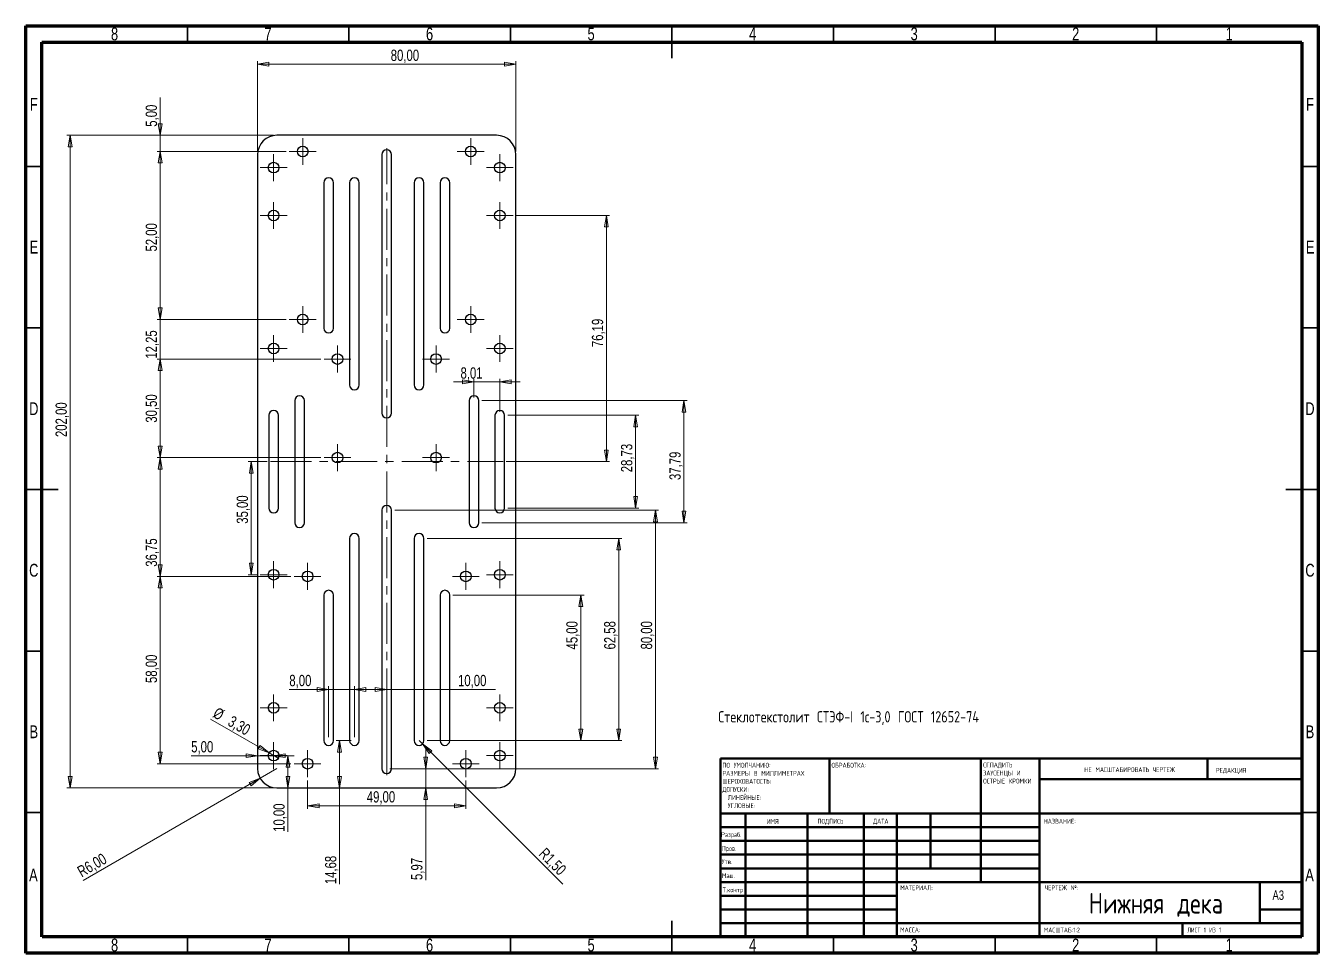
# Model space of a CAD drawing. Header units: millimetres. Extents: x 15 to 415, y 5 to 292.
import ezdxf

# ---------------------------------------------------------------- set-up
doc = ezdxf.new("R2010")
doc.units = ezdxf.units.MM
doc.linetypes.add('CENTERX2', pattern=[20.32, 12.7, -2.54, 2.54, -2.54])
doc.styles.add('SLDTEXTSTYLE0', font='TXT', dxfattribs={"width": 0.75, "bigfont": 'bigfont'})
doc.styles.add('SLDTEXTSTYLE1', font='TXT', dxfattribs={"width": 0.75})
doc.styles.add('SLDTEXTSTYLE2', font='TXT', dxfattribs={"width": 0.681818, "bigfont": 'bigfont'})
doc.dimstyles.new('SLDDIMSTYLE0', dxfattribs={"dimtxt": 3.5, "dimasz": 3.556, "dimexe": 0, "dimexo": 0.0625, "dimgap": 0.875, "dimtad": 1, "dimrnd": 1e-09, "dimzin": 12, "dimdsep": 46, "dimtxsty": 'SLDTEXTSTYLE1', "dimblk1": 'CLOSED', "dimblk2": 'CLOSED', "dimsah": 1, "dimcen": 0.09, "dimadec": 0, "dimazin": 3, "dimtfac": 1, "dimtofl": 0, "dimtmove": 0, "dimatfit": 3, "dimldrblk": 'CLOSED', "dimfxl": 0, "dimfrac": 2, "dimtolj": 1, "dimtzin": 12, "dimarcsym": 0})
doc.dimstyles.new('SLDDIMSTYLE1', dxfattribs={"dimtxt": 3.5, "dimasz": 3.556, "dimexe": 0, "dimexo": 0.0625, "dimgap": 0.875, "dimtad": 1, "dimrnd": 1e-09, "dimzin": 12, "dimdsep": 46, "dimtxsty": 'SLDTEXTSTYLE1', "dimblk1": 'CLOSED', "dimblk2": 'CLOSED', "dimsah": 1, "dimcen": 0, "dimadec": 0, "dimazin": 3, "dimtfac": 1, "dimtofl": 0, "dimtmove": 0, "dimatfit": 3, "dimldrblk": 'CLOSED', "dimfxl": 0, "dimfrac": 2, "dimtolj": 1, "dimtzin": 12, "dimarcsym": 0})
doc.dimstyles.new('SLDDIMSTYLE2', dxfattribs={"dimtxt": 3.5, "dimasz": 3.556, "dimexe": 0, "dimexo": 0.0625, "dimgap": 0.875, "dimtad": 1, "dimrnd": 1e-09, "dimzin": 12, "dimdsep": 46, "dimtxsty": 'SLDTEXTSTYLE1', "dimblk1": 'CLOSED', "dimblk2": 'CLOSED', "dimsah": 1, "dimcen": 0.09, "dimadec": 0, "dimazin": 3, "dimtfac": 1, "dimtmove": 0, "dimatfit": 0, "dimldrblk": 'CLOSED', "dimfxl": 0, "dimfrac": 2, "dimtolj": 1, "dimtzin": 12, "dimarcsym": 0})
doc.dimstyles.new('SLDDIMSTYLE3', dxfattribs={"dimtxt": 3.5, "dimasz": 3.556, "dimexe": 0, "dimexo": 0.0625, "dimgap": 0.875, "dimtad": 1, "dimrnd": 1e-09, "dimzin": 12, "dimdsep": 46, "dimtxsty": 'SLDTEXTSTYLE1', "dimblk1": 'NONE', "dimblk2": 'CLOSED', "dimsah": 1, "dimcen": 0, "dimadec": 0, "dimazin": 3, "dimtfac": 1, "dimtmove": 0, "dimatfit": 3, "dimldrblk": 'NONE', "dimfxl": 0, "dimfrac": 2, "dimtolj": 1, "dimtzin": 12, "dimarcsym": 0})

# ---------------------------------------------------------------- blocks, each defined once
blk = doc.blocks.new('SW_NOTE_0')
at = {"color": 0, "linetype": 'Continuous', "lineweight": 0, "char_height": 1.5, "attachment_point": 1, "style": 'SLDTEXTSTYLE0'}
for s, insert in [('СГЛАДИТЬ', (0, 1.93)), ('ЗАУСЕНЦЫ И', (0, -0.57)), ('ОСТРЫЕ КРОМКИ', (0, -3.07))]:
    blk.add_mtext(s, dxfattribs=dict(at, insert=insert))
blk = doc.blocks.new('SW_NOTE_0_1')
at = {"color": 0, "linetype": 'Continuous', "lineweight": 0, "char_height": 1.5, "attachment_point": 1, "style": 'SLDTEXTSTYLE0'}
for s, insert in [('ПО УМОЛЧАНИЮ:', (0, 1.93)), ('РАЗМЕРЫ В МИЛЛИМЕТРАХ', (0, -0.57)), ('ШЕРОХОВАТОСТЬ:', (0, -3.07)), ('ДОПУСКИ:', (0, -5.57)), ('ЛИНЕЙНЫЕ:', (1.69, -8.07)), ('УГЛОВЫЕ:', (1.69, -10.57))]:
    blk.add_mtext(s, dxfattribs=dict(at, insert=insert))
blk = doc.blocks.new('_Closed')
at = {"color": 0, "linetype": 'ByBlock', "lineweight": -2}
for p, q in [((-1, 0.166667), (0, 0)), ((-1, 0.166667), (-1, -0.166667)), ((0, 0), (-1, -0.166667)), ((0, 0), (-1, 0))]:
    blk.add_line(p, q, dxfattribs=at)
blk = doc.blocks.new('_D')
at = {"color": 7, "linetype": 'Continuous', "lineweight": 0}
for p, q in [((86.7, 253.12), (86.7, 281.12)), ((86.7, 280.12), (166.7, 280.12)), ((166.7, 253.12), (166.7, 281.12))]:
    blk.add_line(p, q, dxfattribs=at)
at = {"color": 7, "linetype": 'Continuous', "lineweight": 18, "xscale": 3.556, "yscale": 3.556, "rotation": 180.0000000000004}
blk.add_blockref('_Closed', (86.7, 280.12, -1.5), dxfattribs=at)
at = {"color": 7, "linetype": 'Continuous', "lineweight": 18, "xscale": 3.556, "yscale": 3.556}
blk.add_blockref('_Closed', (166.7, 280.12, -1.5), dxfattribs=at)
at = {"color": 7, "linetype": 'Continuous', "lineweight": 18, "insert": (127.94, 284.64), "char_height": 3.5, "attachment_point": 1, "style": 'SLDTEXTSTYLE1'}
blk.add_mtext('80,00', dxfattribs=at)
blk = doc.blocks.new('_D_1')
at = {"color": 7, "linetype": 'Continuous', "lineweight": 0}
for p, q in [((91.7, 258.12), (27.7, 258.12)), ((28.7, 258.12), (28.7, 56.12)), ((91.7, 56.12), (27.7, 56.12))]:
    blk.add_line(p, q, dxfattribs=at)
at = {"color": 7, "linetype": 'Continuous', "lineweight": 18, "xscale": 3.556, "yscale": 3.556}
for p, rotation in [((28.7, 258.12, -1.5), 90.0000000000004), ((28.7, 56.12, -1.5), 270.0000000000004)]:
    blk.add_blockref('_Closed', p, dxfattribs=dict(at, rotation=rotation))
at = {"color": 7, "linetype": 'Continuous', "lineweight": 18, "insert": (24.19, 164.74), "char_height": 3.5, "attachment_point": 1, "rotation": 90, "style": 'SLDTEXTSTYLE1'}
blk.add_mtext('202,00', dxfattribs=at)
blk = doc.blocks.new('_D_2')
at = {"color": 7, "linetype": 'Continuous', "lineweight": 0}
for q in [(92.7, 62.12), (32.78, 27.53)]:
    blk.add_line((87.51, 59.12), q, dxfattribs=at)
at = {"color": 7, "linetype": 'Continuous', "lineweight": 18, "xscale": 3.556, "yscale": 3.556, "rotation": 30.00000000000001}
blk.add_blockref('_Closed', (87.51, 59.12, -1.5), dxfattribs=at)
at = {"color": 7, "linetype": 'Continuous', "lineweight": 18, "insert": (30.53, 31.43), "char_height": 3.5, "attachment_point": 1, "rotation": 30, "style": 'SLDTEXTSTYLE1'}
blk.add_mtext('R6,00', dxfattribs=at)
blk = doc.blocks.new('_D_3')
at = {"color": 7, "linetype": 'Continuous', "lineweight": 0}
for p, q in [((86.7, 66.11), (66.18, 66.11)), ((91.7, 66.11), (86.7, 66.11)), ((91.7, 66.11), (98.05, 66.11))]:
    blk.add_line(p, q, dxfattribs=at)
at = {"color": 7, "linetype": 'Continuous', "lineweight": 18, "xscale": 3.556, "yscale": 3.556}
blk.add_blockref('_Closed', (86.7, 66.11, -1.5), dxfattribs=at)
at = {"color": 7, "linetype": 'Continuous', "lineweight": 18, "xscale": 3.556, "yscale": 3.556, "rotation": 180.0000000000004}
blk.add_blockref('_Closed', (91.7, 66.11, -1.5), dxfattribs=at)
at = {"color": 7, "linetype": 'Continuous', "lineweight": 18, "insert": (66.18, 70.63), "char_height": 3.5, "attachment_point": 1, "style": 'SLDTEXTSTYLE1'}
blk.add_mtext('5,00', dxfattribs=at)
blk = doc.blocks.new('_D_4')
at = {"color": 7, "linetype": 'Continuous', "lineweight": 0}
for q in [(72.14, 77.42), (93.13, 65.3)]:
    blk.add_line((90.27, 66.95), q, dxfattribs=at)
at = {"color": 7, "linetype": 'Continuous', "lineweight": 18, "xscale": 3.556, "yscale": 3.556, "rotation": 330.0000000000006}
blk.add_blockref('_Closed', (90.27, 66.95, -1.5), dxfattribs=at)
at = {"color": 7, "linetype": 'Continuous', "lineweight": 18, "char_height": 3.5, "attachment_point": 1, "rotation": 330, "style": 'SLDTEXTSTYLE1'}
for s, insert in [('%%c', (74.38, 81.29)), ('3,30', (78.98, 78.69))]:
    blk.add_mtext(s, dxfattribs=dict(at, insert=insert))
blk = doc.blocks.new('_None')
blk = doc.blocks.new('_D_5')
at = {"color": 7, "linetype": 'Continuous', "lineweight": 0}
for p, q in [((89.7, 157.12), (83.77, 157.12)), ((84.77, 157.12), (84.77, 122.12)), ((86.55, 122.12), (83.77, 122.12))]:
    blk.add_line(p, q, dxfattribs=at)
at = {"color": 7, "linetype": 'Continuous', "lineweight": 18, "xscale": 3.556, "yscale": 3.556}
for p, rotation in [((84.77, 157.12, -1.5), 90.0000000000004), ((84.77, 122.12, -1.5), 270.0000000000004)]:
    blk.add_blockref('_Closed', p, dxfattribs=dict(at, rotation=rotation))
at = {"color": 7, "linetype": 'Continuous', "lineweight": 18, "insert": (80.26, 137.9), "char_height": 3.5, "attachment_point": 1, "rotation": 90, "style": 'SLDTEXTSTYLE1'}
blk.add_mtext('35,00', dxfattribs=at)
blk = doc.blocks.new('_D_6')
at = {"color": 7, "linetype": 'Continuous', "lineweight": 0}
for p, q in [((96.12, 66.12), (96.12, 56.12)), ((96.85, 66.12), (97.12, 66.12)), ((96.12, 56.12), (96.12, 42.54))]:
    blk.add_line(p, q, dxfattribs=at)
at = {"color": 7, "linetype": 'Continuous', "lineweight": 18, "xscale": 3.556, "yscale": 3.556}
for p, rotation in [((96.12, 66.12, -1.5), 90.0000000000004), ((96.12, 56.12, -1.5), 270.0000000000004)]:
    blk.add_blockref('_Closed', p, dxfattribs=dict(at, rotation=rotation))
at = {"color": 7, "linetype": 'Continuous', "lineweight": 18, "insert": (91.61, 42.54), "char_height": 3.5, "attachment_point": 1, "rotation": 90, "style": 'SLDTEXTSTYLE1'}
blk.add_mtext('10,00', dxfattribs=at)
blk = doc.blocks.new('_D_7')
at = {"color": 7, "linetype": 'Continuous', "lineweight": 0}
for p, q in [((102.2, 58.47), (102.2, 49.62)), ((151.2, 58.47), (151.2, 49.62)), ((102.2, 50.62), (151.2, 50.62))]:
    blk.add_line(p, q, dxfattribs=at)
at = {"color": 7, "linetype": 'Continuous', "lineweight": 18, "xscale": 3.556, "yscale": 3.556, "rotation": 180.0000000000004}
blk.add_blockref('_Closed', (102.2, 50.62, -1.5), dxfattribs=at)
at = {"color": 7, "linetype": 'Continuous', "lineweight": 18, "xscale": 3.556, "yscale": 3.556}
blk.add_blockref('_Closed', (151.2, 50.62, -1.5), dxfattribs=at)
at = {"color": 7, "linetype": 'Continuous', "lineweight": 18, "insert": (120.53, 55.13), "char_height": 3.5, "attachment_point": 1, "style": 'SLDTEXTSTYLE1'}
blk.add_mtext('49,00', dxfattribs=at)
blk = doc.blocks.new('_D_8')
at = {"color": 7, "linetype": 'Continuous', "lineweight": 0}
for p, q in [((56.6, 258.12), (56.6, 269.82)), ((91.7, 258.12), (55.6, 258.12)), ((56.6, 253.12), (56.6, 258.12)), ((95.55, 253.12), (55.6, 253.12)), ((56.6, 253.12), (56.6, 246.77))]:
    blk.add_line(p, q, dxfattribs=at)
at = {"color": 7, "linetype": 'Continuous', "lineweight": 18, "xscale": 3.556, "yscale": 3.556}
for p, rotation in [((56.6, 258.12, -1.5), 270.0000000000004), ((56.6, 253.12, -1.5), 90.0000000000004)]:
    blk.add_blockref('_Closed', p, dxfattribs=dict(at, rotation=rotation))
at = {"color": 7, "linetype": 'Continuous', "lineweight": 18, "insert": (52.09, 260.77), "char_height": 3.5, "attachment_point": 1, "rotation": 90, "style": 'SLDTEXTSTYLE1'}
blk.add_mtext('5,00', dxfattribs=at)
blk = doc.blocks.new('_D_9')
at = {"color": 7, "linetype": 'Continuous', "lineweight": 0}
for p, q in [((95.55, 253.12), (55.6, 253.12)), ((56.6, 253.12), (56.6, 201.12)), ((95.55, 201.12), (55.6, 201.12))]:
    blk.add_line(p, q, dxfattribs=at)
at = {"color": 7, "linetype": 'Continuous', "lineweight": 18, "xscale": 3.556, "yscale": 3.556}
for p, rotation in [((56.6, 253.12, -1.5), 90.0000000000004), ((56.6, 201.12, -1.5), 270.0000000000004)]:
    blk.add_blockref('_Closed', p, dxfattribs=dict(at, rotation=rotation))
at = {"color": 7, "linetype": 'Continuous', "lineweight": 18, "insert": (52.09, 222.15), "char_height": 3.5, "attachment_point": 1, "rotation": 90, "style": 'SLDTEXTSTYLE1'}
blk.add_mtext('52,00', dxfattribs=at)
blk = doc.blocks.new('_D_10')
at = {"color": 7, "linetype": 'Continuous', "lineweight": 0}
for p, q in [((56.6, 201.12), (56.6, 207.47)), ((95.55, 201.12), (55.6, 201.12)), ((56.6, 201.12), (56.6, 188.87)), ((106.3, 188.87), (55.6, 188.87)), ((56.6, 188.87), (56.6, 182.52))]:
    blk.add_line(p, q, dxfattribs=at)
at = {"color": 7, "linetype": 'Continuous', "lineweight": 18, "xscale": 3.556, "yscale": 3.556}
for p, rotation in [((56.6, 201.12, -1.5), 270.0000000000004), ((56.6, 188.87, -1.5), 90.0000000000004)]:
    blk.add_blockref('_Closed', p, dxfattribs=dict(at, rotation=rotation))
at = {"color": 7, "linetype": 'Continuous', "lineweight": 18, "insert": (52.09, 188.99), "char_height": 3.5, "attachment_point": 1, "rotation": 90, "style": 'SLDTEXTSTYLE1'}
blk.add_mtext('12,25', dxfattribs=at)
blk = doc.blocks.new('_D_11')
at = {"color": 7, "linetype": 'Continuous', "lineweight": 0}
for p, q in [((106.3, 188.87), (55.6, 188.87)), ((56.6, 188.87), (56.6, 158.37)), ((106.3, 158.37), (55.6, 158.37))]:
    blk.add_line(p, q, dxfattribs=at)
at = {"color": 7, "linetype": 'Continuous', "lineweight": 18, "xscale": 3.556, "yscale": 3.556}
for p, rotation in [((56.6, 188.87, -1.5), 90.0000000000004), ((56.6, 158.37, -1.5), 270.0000000000004)]:
    blk.add_blockref('_Closed', p, dxfattribs=dict(at, rotation=rotation))
at = {"color": 7, "linetype": 'Continuous', "lineweight": 18, "insert": (52.09, 169.18), "char_height": 3.5, "attachment_point": 1, "rotation": 90, "style": 'SLDTEXTSTYLE1'}
blk.add_mtext('30,50', dxfattribs=at)
blk = doc.blocks.new('_D_12')
at = {"color": 7, "linetype": 'Continuous', "lineweight": 0}
for p, q in [((106.3, 158.37), (55.6, 158.37)), ((56.6, 158.37), (56.6, 121.62)), ((97.05, 121.62), (55.6, 121.62))]:
    blk.add_line(p, q, dxfattribs=at)
at = {"color": 7, "linetype": 'Continuous', "lineweight": 18, "xscale": 3.556, "yscale": 3.556}
for p, rotation in [((56.6, 158.37, -1.5), 90.0000000000004), ((56.6, 121.62, -1.5), 270.0000000000004)]:
    blk.add_blockref('_Closed', p, dxfattribs=dict(at, rotation=rotation))
at = {"color": 7, "linetype": 'Continuous', "lineweight": 18, "insert": (52.09, 124.6), "char_height": 3.5, "attachment_point": 1, "rotation": 90, "style": 'SLDTEXTSTYLE1'}
blk.add_mtext('36,75', dxfattribs=at)
blk = doc.blocks.new('_D_13')
at = {"color": 7, "linetype": 'Continuous', "lineweight": 0}
for p, q in [((97.05, 121.62), (55.6, 121.62)), ((56.6, 121.62), (56.6, 63.62)), ((97.05, 63.62), (55.6, 63.62))]:
    blk.add_line(p, q, dxfattribs=at)
at = {"color": 7, "linetype": 'Continuous', "lineweight": 18, "xscale": 3.556, "yscale": 3.556}
for p, rotation in [((56.6, 121.62, -1.5), 90.0000000000004), ((56.6, 63.62, -1.5), 270.0000000000004)]:
    blk.add_blockref('_Closed', p, dxfattribs=dict(at, rotation=rotation))
at = {"color": 7, "linetype": 'Continuous', "lineweight": 18, "insert": (52.09, 88.61), "char_height": 3.5, "attachment_point": 1, "rotation": 90, "style": 'SLDTEXTSTYLE1'}
blk.add_mtext('58,00', dxfattribs=at)
blk = doc.blocks.new('_D_14')
at = {"color": 7, "linetype": 'Continuous', "lineweight": 0}
for p, q in [((166.85, 233.31), (195.7, 233.31)), ((194.7, 157.12), (194.7, 233.31)), ((163.7, 157.12), (195.7, 157.12))]:
    blk.add_line(p, q, dxfattribs=at)
at = {"color": 7, "linetype": 'Continuous', "lineweight": 18, "xscale": 3.556, "yscale": 3.556}
for p, rotation in [((194.7, 233.31, -1.5), 90.0000000000004), ((194.7, 157.12, -1.5), 270.0000000000004)]:
    blk.add_blockref('_Closed', p, dxfattribs=dict(at, rotation=rotation))
at = {"color": 7, "linetype": 'Continuous', "lineweight": 18, "insert": (190.19, 192.56), "char_height": 3.5, "attachment_point": 1, "rotation": 90, "style": 'SLDTEXTSTYLE1'}
blk.add_mtext('76,19', dxfattribs=at)
blk = doc.blocks.new('_D_15')
at = {"color": 7, "linetype": 'Continuous', "lineweight": 0}
for p, q in [((129.2, 142.09), (210.87, 142.09)), ((209.87, 62.09), (209.87, 142.09)), ((129.2, 62.09), (210.87, 62.09))]:
    blk.add_line(p, q, dxfattribs=at)
at = {"color": 7, "linetype": 'Continuous', "lineweight": 18, "xscale": 3.556, "yscale": 3.556}
for p, rotation in [((209.87, 142.09, -1.5), 90.0000000000004), ((209.87, 62.09, -1.5), 270.0000000000004)]:
    blk.add_blockref('_Closed', p, dxfattribs=dict(at, rotation=rotation))
at = {"color": 7, "linetype": 'Continuous', "lineweight": 18, "insert": (205.36, 98.99), "char_height": 3.5, "attachment_point": 1, "rotation": 90, "style": 'SLDTEXTSTYLE1'}
blk.add_mtext('80,00', dxfattribs=at)
blk = doc.blocks.new('_D_16')
at = {"color": 7, "linetype": 'Continuous', "lineweight": 0}
for p, q in [((139.2, 133.38), (199.51, 133.38)), ((198.51, 70.8), (198.51, 133.38)), ((139.2, 70.8), (199.51, 70.8))]:
    blk.add_line(p, q, dxfattribs=at)
at = {"color": 7, "linetype": 'Continuous', "lineweight": 18, "xscale": 3.556, "yscale": 3.556}
for p, rotation in [((198.51, 133.38, -1.5), 90.0000000000004), ((198.51, 70.8, -1.5), 270.0000000000004)]:
    blk.add_blockref('_Closed', p, dxfattribs=dict(at, rotation=rotation))
at = {"color": 7, "linetype": 'Continuous', "lineweight": 18, "insert": (194, 98.99), "char_height": 3.5, "attachment_point": 1, "rotation": 90, "style": 'SLDTEXTSTYLE1'}
blk.add_mtext('62,58', dxfattribs=at)
blk = doc.blocks.new('_D_17')
at = {"color": 7, "linetype": 'Continuous', "lineweight": 0}
for p, q in [((147.2, 115.8), (187.79, 115.8)), ((186.79, 70.8), (186.79, 115.8)), ((147.2, 70.8), (187.79, 70.8))]:
    blk.add_line(p, q, dxfattribs=at)
at = {"color": 7, "linetype": 'Continuous', "lineweight": 18, "xscale": 3.556, "yscale": 3.556}
for p, rotation in [((186.79, 115.8, -1.5), 90.00000000000038), ((186.79, 70.8, -1.5), 270.0000000000004)]:
    blk.add_blockref('_Closed', p, dxfattribs=dict(at, rotation=rotation))
at = {"color": 7, "linetype": 'Continuous', "lineweight": 18, "insert": (182.27, 98.99), "char_height": 3.5, "attachment_point": 1, "rotation": 90, "style": 'SLDTEXTSTYLE1'}
blk.add_mtext('45,00', dxfattribs=at)
blk = doc.blocks.new('_D_18')
at = {"color": 7, "linetype": 'Continuous', "lineweight": 0}
for q in [(136.7, 70.8), (181.19, 26.32)]:
    blk.add_line((137.76, 69.74), q, dxfattribs=at)
at = {"color": 7, "linetype": 'Continuous', "lineweight": 18, "xscale": 3.556, "yscale": 3.556, "rotation": 135.0000000000004}
blk.add_blockref('_Closed', (137.76, 69.74, -1.5), dxfattribs=at)
at = {"color": 7, "linetype": 'Continuous', "lineweight": 18, "insert": (175.98, 37.91), "char_height": 3.5, "attachment_point": 1, "rotation": 315, "style": 'SLDTEXTSTYLE1'}
blk.add_mtext('R1,50', dxfattribs=at)
blk = doc.blocks.new('_D_19')
at = {"color": 7, "linetype": 'Continuous', "lineweight": 0}
for p, q in [((156.19, 176.02), (219.7, 176.02)), ((218.7, 138.23), (218.7, 176.02)), ((156.19, 138.23), (219.7, 138.23))]:
    blk.add_line(p, q, dxfattribs=at)
at = {"color": 7, "linetype": 'Continuous', "lineweight": 18, "xscale": 3.556, "yscale": 3.556}
for p, rotation in [((218.7, 176.02, -1.5), 90.00000000000044), ((218.7, 138.23, -1.5), 270.0000000000005)]:
    blk.add_blockref('_Closed', p, dxfattribs=dict(at, rotation=rotation))
at = {"color": 7, "linetype": 'Continuous', "lineweight": 18, "insert": (214.19, 151.43), "char_height": 3.5, "attachment_point": 1, "rotation": 90, "style": 'SLDTEXTSTYLE1'}
blk.add_mtext('37,79', dxfattribs=at)
blk = doc.blocks.new('_D_20')
at = {"color": 7, "linetype": 'Continuous', "lineweight": 0}
for p, q in [((164.2, 171.49), (204.73, 171.49)), ((203.73, 142.76), (203.73, 171.49)), ((164.2, 142.76), (204.73, 142.76))]:
    blk.add_line(p, q, dxfattribs=at)
at = {"color": 7, "linetype": 'Continuous', "lineweight": 18, "xscale": 3.556, "yscale": 3.556}
for p, rotation in [((203.73, 171.49, -1.5), 90.0000000000004), ((203.73, 142.76, -1.5), 270.0000000000004)]:
    blk.add_blockref('_Closed', p, dxfattribs=dict(at, rotation=rotation))
at = {"color": 7, "linetype": 'Continuous', "lineweight": 18, "insert": (199.22, 153.84), "char_height": 3.5, "attachment_point": 1, "rotation": 90, "style": 'SLDTEXTSTYLE1'}
blk.add_mtext('28,73', dxfattribs=at)
blk = doc.blocks.new('_D_21')
at = {"color": 7, "linetype": 'Continuous', "lineweight": 0}
for p, q in [((153.69, 181.8), (147.34, 181.8)), ((153.69, 177.02), (153.69, 182.8)), ((153.69, 181.8), (161.7, 181.8)), ((161.7, 172.49), (161.7, 182.8)), ((161.7, 181.8), (168.05, 181.8))]:
    blk.add_line(p, q, dxfattribs=at)
at = {"color": 7, "linetype": 'Continuous', "lineweight": 18, "xscale": 3.556, "yscale": 3.556}
blk.add_blockref('_Closed', (153.69, 181.8, -1.5), dxfattribs=at)
at = {"color": 7, "linetype": 'Continuous', "lineweight": 18, "xscale": 3.556, "yscale": 3.556, "rotation": 180.0000000000004}
blk.add_blockref('_Closed', (161.7, 181.8, -1.5), dxfattribs=at)
at = {"color": 7, "linetype": 'Continuous', "lineweight": 18, "insert": (149.54, 186.31), "char_height": 3.5, "attachment_point": 1, "style": 'SLDTEXTSTYLE1'}
blk.add_mtext('8,01', dxfattribs=at)
blk = doc.blocks.new('_D_22')
at = {"color": 7, "linetype": 'Continuous', "lineweight": 0}
for p, q in [((116.7, 71.8), (116.7, 87.62)), ((116.7, 86.62), (126.7, 86.62)), ((126.7, 63.09), (126.7, 87.62)), ((126.7, 86.62), (160.4, 86.62))]:
    blk.add_line(p, q, dxfattribs=at)
at = {"color": 7, "linetype": 'Continuous', "lineweight": 18, "xscale": 3.556, "yscale": 3.556, "rotation": 180.0000000000004}
blk.add_blockref('_Closed', (116.7, 86.62, -1.5), dxfattribs=at)
at = {"color": 7, "linetype": 'Continuous', "lineweight": 18, "xscale": 3.556, "yscale": 3.556}
blk.add_blockref('_Closed', (126.7, 86.62, -1.5), dxfattribs=at)
at = {"color": 7, "linetype": 'Continuous', "lineweight": 18, "insert": (148.77, 91.13), "char_height": 3.5, "attachment_point": 1, "style": 'SLDTEXTSTYLE1'}
blk.add_mtext('10,00', dxfattribs=at)
blk = doc.blocks.new('_D_23')
at = {"color": 7, "linetype": 'Continuous', "lineweight": 0}
for p, q in [((108.7, 86.62), (96.55, 86.62)), ((108.7, 71.8), (108.7, 87.62)), ((116.7, 86.62), (108.7, 86.62)), ((116.7, 71.8), (116.7, 87.62)), ((116.7, 86.62), (123.05, 86.62))]:
    blk.add_line(p, q, dxfattribs=at)
at = {"color": 7, "linetype": 'Continuous', "lineweight": 18, "xscale": 3.556, "yscale": 3.556}
blk.add_blockref('_Closed', (108.7, 86.62, -1.5), dxfattribs=at)
at = {"color": 7, "linetype": 'Continuous', "lineweight": 18, "xscale": 3.556, "yscale": 3.556, "rotation": 180.0000000000004}
blk.add_blockref('_Closed', (116.7, 86.62, -1.5), dxfattribs=at)
at = {"color": 7, "linetype": 'Continuous', "lineweight": 18, "insert": (96.55, 91.13), "char_height": 3.5, "attachment_point": 1, "style": 'SLDTEXTSTYLE1'}
blk.add_mtext('8,00', dxfattribs=at)
blk = doc.blocks.new('_D_24')
at = {"color": 7, "linetype": 'Continuous', "lineweight": 0}
for p, q in [((138.77, 62.09), (138.77, 68.44)), ((127.7, 62.09), (139.77, 62.09)), ((138.77, 62.09), (138.77, 56.12)), ((138.77, 56.12), (138.77, 27.64))]:
    blk.add_line(p, q, dxfattribs=at)
at = {"color": 7, "linetype": 'Continuous', "lineweight": 18, "xscale": 3.556, "yscale": 3.556}
for p, rotation in [((138.77, 62.09, -1.5), 270.0000000000004), ((138.77, 56.12, -1.5), 90.0000000000004)]:
    blk.add_blockref('_Closed', p, dxfattribs=dict(at, rotation=rotation))
at = {"color": 7, "linetype": 'Continuous', "lineweight": 18, "insert": (134.25, 27.64), "char_height": 3.5, "attachment_point": 1, "rotation": 90, "style": 'SLDTEXTSTYLE1'}
blk.add_mtext('5,97', dxfattribs=at)
blk = doc.blocks.new('_D_25')
at = {"color": 7, "linetype": 'Continuous', "lineweight": 0}
for p, q in [((115.7, 70.8), (111.1, 70.8)), ((112.1, 70.8), (112.1, 56.12)), ((112.1, 56.12), (112.1, 26.34))]:
    blk.add_line(p, q, dxfattribs=at)
at = {"color": 7, "linetype": 'Continuous', "lineweight": 18, "xscale": 3.556, "yscale": 3.556}
for p, rotation in [((112.1, 70.8, -1.5), 90.0000000000004), ((112.1, 56.12, -1.5), 270.0000000000004)]:
    blk.add_blockref('_Closed', p, dxfattribs=dict(at, rotation=rotation))
at = {"color": 7, "linetype": 'Continuous', "lineweight": 18, "insert": (107.59, 26.34), "char_height": 3.5, "attachment_point": 1, "rotation": 90, "style": 'SLDTEXTSTYLE1'}
blk.add_mtext('14,68', dxfattribs=at)
blk = doc.blocks.new('SW_CENTERMARKSYMBOL_0')
at = {"color": 0, "linetype": 'Continuous', "lineweight": 18}
for p, q in [((0, 2.5), (0, 4.15)), ((-2.5, 0), (-4.15, 0)), ((0, 0), (-2.5, 0)), ((0, 0), (0, 2.5)), ((0, 0), (0, -2.5)), ((0, 0), (2.5, 0)), ((2.5, 0), (4.15, 0)), ((0, -2.5), (0, -4.15))]:
    blk.add_line(p, q, dxfattribs=at)
blk = doc.blocks.new('SW_CENTERMARKSYMBOL_1')
at = {"color": 0, "linetype": 'Continuous', "lineweight": 18}
for p, q in [((0, 2.5), (0, 4.15)), ((-2.5, 0), (-4.15, 0)), ((0, 0), (-2.5, 0)), ((0, 0), (0, 2.5)), ((0, 0), (0, -2.5)), ((0, 0), (2.5, 0)), ((2.5, 0), (4.15, 0)), ((0, -2.5), (0, -4.15))]:
    blk.add_line(p, q, dxfattribs=at)
blk = doc.blocks.new('SW_CENTERMARKSYMBOL_2')
at = {"color": 0, "linetype": 'Continuous', "lineweight": 18}
for p, q in [((0, 2.5), (0, 4.15)), ((-2.5, 0), (-4.15, 0)), ((0, 0), (-2.5, 0)), ((0, 0), (0, 2.5)), ((0, 0), (0, -2.5)), ((0, 0), (2.5, 0)), ((2.5, 0), (4.15, 0)), ((0, -2.5), (0, -4.15))]:
    blk.add_line(p, q, dxfattribs=at)
blk = doc.blocks.new('SW_CENTERMARKSYMBOL_3')
at = {"color": 0, "linetype": 'Continuous', "lineweight": 18}
for p, q in [((0, 2.5), (0, 4.15)), ((-2.5, 0), (-4.15, 0)), ((0, 0), (-2.5, 0)), ((0, 0), (0, 2.5)), ((0, 0), (0, -2.5)), ((0, 0), (2.5, 0)), ((2.5, 0), (4.15, 0)), ((0, -2.5), (0, -4.15))]:
    blk.add_line(p, q, dxfattribs=at)
blk = doc.blocks.new('SW_CENTERMARKSYMBOL_4')
at = {"color": 0, "linetype": 'Continuous', "lineweight": 18}
for p, q in [((0, 2.5), (0, 4.15)), ((-2.5, 0), (-4.15, 0)), ((0, 0), (-2.5, 0)), ((0, 0), (0, 2.5)), ((0, 0), (0, -2.5)), ((0, 0), (2.5, 0)), ((2.5, 0), (4.15, 0)), ((0, -2.5), (0, -4.15))]:
    blk.add_line(p, q, dxfattribs=at)
blk = doc.blocks.new('SW_CENTERMARKSYMBOL_5')
at = {"color": 0, "linetype": 'Continuous', "lineweight": 18}
for p, q in [((0, 2.5), (0, 4.15)), ((-2.5, 0), (-4.15, 0)), ((0, 0), (-2.5, 0)), ((0, 0), (0, 2.5)), ((0, 0), (0, -2.5)), ((0, 0), (2.5, 0)), ((2.5, 0), (4.15, 0)), ((0, -2.5), (0, -4.15))]:
    blk.add_line(p, q, dxfattribs=at)
blk = doc.blocks.new('SW_CENTERMARKSYMBOL_6')
at = {"color": 0, "linetype": 'Continuous', "lineweight": 18}
for p, q in [((0, 2.5), (0, 4.15)), ((-2.5, 0), (-4.15, 0)), ((0, 0), (-2.5, 0)), ((0, 0), (0, 2.5)), ((0, 0), (0, -2.5)), ((0, 0), (2.5, 0)), ((2.5, 0), (4.15, 0)), ((0, -2.5), (0, -4.15))]:
    blk.add_line(p, q, dxfattribs=at)
blk = doc.blocks.new('SW_CENTERMARKSYMBOL_7')
at = {"color": 0, "linetype": 'Continuous', "lineweight": 18}
for p, q in [((0, 2.5), (0, 4.15)), ((-2.5, 0), (-4.15, 0)), ((0, 0), (-2.5, 0)), ((0, 0), (0, 2.5)), ((0, 0), (0, -2.5)), ((0, 0), (2.5, 0)), ((2.5, 0), (4.15, 0)), ((0, -2.5), (0, -4.15))]:
    blk.add_line(p, q, dxfattribs=at)
blk = doc.blocks.new('SW_CENTERMARKSYMBOL_8')
at = {"color": 0, "linetype": 'Continuous', "lineweight": 18}
for p, q in [((0, 2.5), (0, 4.15)), ((-2.5, 0), (-4.15, 0)), ((0, 0), (-2.5, 0)), ((0, 0), (0, 2.5)), ((0, 0), (0, -2.5)), ((0, 0), (2.5, 0)), ((2.5, 0), (4.15, 0)), ((0, -2.5), (0, -4.15))]:
    blk.add_line(p, q, dxfattribs=at)
blk = doc.blocks.new('SW_CENTERMARKSYMBOL_9')
at = {"color": 0, "linetype": 'Continuous', "lineweight": 18}
for p, q in [((0, 2.5), (0, 4.15)), ((-2.5, 0), (-4.15, 0)), ((0, 0), (-2.5, 0)), ((0, 0), (0, 2.5)), ((0, 0), (0, -2.5)), ((0, 0), (2.5, 0)), ((2.5, 0), (4.15, 0)), ((0, -2.5), (0, -4.15))]:
    blk.add_line(p, q, dxfattribs=at)
blk = doc.blocks.new('SW_CENTERMARKSYMBOL_10')
at = {"color": 0, "linetype": 'Continuous', "lineweight": 18}
for p, q in [((0, 2.5), (0, 4.15)), ((-2.5, 0), (-4.15, 0)), ((0, 0), (-2.5, 0)), ((0, 0), (0, 2.5)), ((0, 0), (0, -2.5)), ((0, 0), (2.5, 0)), ((2.5, 0), (4.15, 0)), ((0, -2.5), (0, -4.15))]:
    blk.add_line(p, q, dxfattribs=at)
blk = doc.blocks.new('SW_CENTERMARKSYMBOL_11')
at = {"color": 0, "linetype": 'Continuous', "lineweight": 18}
for p, q in [((0, 2.5), (0, 4.15)), ((-2.5, 0), (-4.15, 0)), ((0, 0), (-2.5, 0)), ((0, 0), (0, 2.5)), ((0, 0), (0, -2.5)), ((0, 0), (2.5, 0)), ((2.5, 0), (4.15, 0)), ((0, -2.5), (0, -4.15))]:
    blk.add_line(p, q, dxfattribs=at)
blk = doc.blocks.new('SW_CENTERMARKSYMBOL_12')
at = {"color": 0, "linetype": 'Continuous', "lineweight": 18}
for p, q in [((0, 2.5), (0, 4.15)), ((-2.5, 0), (-4.15, 0)), ((0, 0), (-2.5, 0)), ((0, 0), (0, 2.5)), ((0, 0), (0, -2.5)), ((0, 0), (2.5, 0)), ((2.5, 0), (4.15, 0)), ((0, -2.5), (0, -4.15))]:
    blk.add_line(p, q, dxfattribs=at)
blk = doc.blocks.new('SW_CENTERMARKSYMBOL_13')
at = {"color": 0, "linetype": 'Continuous', "lineweight": 18}
for p, q in [((0, 2.5), (0, 4.15)), ((-2.5, 0), (-4.15, 0)), ((0, 0), (-2.5, 0)), ((0, 0), (0, 2.5)), ((0, 0), (0, -2.5)), ((0, 0), (2.5, 0)), ((2.5, 0), (4.15, 0)), ((0, -2.5), (0, -4.15))]:
    blk.add_line(p, q, dxfattribs=at)
blk = doc.blocks.new('SW_CENTERMARKSYMBOL_14')
at = {"color": 0, "linetype": 'Continuous', "lineweight": 18}
for p, q in [((0, 2.5), (0, 4.15)), ((-2.5, 0), (-4.15, 0)), ((0, 0), (-2.5, 0)), ((0, 0), (0, 2.5)), ((0, 0), (0, -2.5)), ((0, 0), (2.5, 0)), ((2.5, 0), (4.15, 0)), ((0, -2.5), (0, -4.15))]:
    blk.add_line(p, q, dxfattribs=at)
blk = doc.blocks.new('SW_CENTERMARKSYMBOL_15')
at = {"color": 0, "linetype": 'Continuous', "lineweight": 18}
for p, q in [((0, 2.5), (0, 4.15)), ((-2.5, 0), (-4.15, 0)), ((0, 0), (-2.5, 0)), ((0, 0), (0, 2.5)), ((0, 0), (0, -2.5)), ((0, 0), (2.5, 0)), ((2.5, 0), (4.15, 0)), ((0, -2.5), (0, -4.15))]:
    blk.add_line(p, q, dxfattribs=at)
blk = doc.blocks.new('SW_CENTERMARKSYMBOL_16')
at = {"color": 0, "linetype": 'Continuous', "lineweight": 18}
for p, q in [((0, 2.5), (0, 4.15)), ((-2.5, 0), (-4.15, 0)), ((0, 0), (-2.5, 0)), ((0, 0), (0, 2.5)), ((0, 0), (0, -2.5)), ((0, 0), (2.5, 0)), ((2.5, 0), (4.15, 0)), ((0, -2.5), (0, -4.15))]:
    blk.add_line(p, q, dxfattribs=at)
blk = doc.blocks.new('SW_CENTERMARKSYMBOL_17')
at = {"color": 0, "linetype": 'Continuous', "lineweight": 18}
for p, q in [((0, 2.5), (0, 4.15)), ((-2.5, 0), (-4.15, 0)), ((0, 0), (-2.5, 0)), ((0, 0), (0, 2.5)), ((0, 0), (0, -2.5)), ((0, 0), (2.5, 0)), ((2.5, 0), (4.15, 0)), ((0, -2.5), (0, -4.15))]:
    blk.add_line(p, q, dxfattribs=at)
blk = doc.blocks.new('SW_CENTERMARKSYMBOL_18')
at = {"color": 0, "linetype": 'Continuous', "lineweight": 18}
for p, q in [((0, 2.5), (0, 4.15)), ((-2.5, 0), (-4.15, 0)), ((0, 0), (-2.5, 0)), ((0, 0), (0, 2.5)), ((0, 0), (0, -2.5)), ((0, 0), (2.5, 0)), ((2.5, 0), (4.15, 0)), ((0, -2.5), (0, -4.15))]:
    blk.add_line(p, q, dxfattribs=at)
blk = doc.blocks.new('SW_CENTERMARKSYMBOL_19')
at = {"color": 0, "linetype": 'Continuous', "lineweight": 18}
for p, q in [((0, 2.5), (0, 4.15)), ((-2.5, 0), (-4.15, 0)), ((0, 0), (-2.5, 0)), ((0, 0), (0, 2.5)), ((0, 0), (0, -2.5)), ((0, 0), (2.5, 0)), ((2.5, 0), (4.15, 0)), ((0, -2.5), (0, -4.15))]:
    blk.add_line(p, q, dxfattribs=at)
blk = doc.blocks.new('SW_CENTERMARKSYMBOL_20')
at = {"color": 0, "linetype": 'Continuous', "lineweight": 18}
for p, q in [((0, 2.5), (0, 4.15)), ((-2.5, 0), (-4.15, 0)), ((0, 0), (-2.5, 0)), ((0, 0), (0, 2.5)), ((0, 0), (0, -2.5)), ((0, 0), (2.5, 0)), ((2.5, 0), (4.15, 0)), ((0, -2.5), (0, -4.15))]:
    blk.add_line(p, q, dxfattribs=at)
blk = doc.blocks.new('SW_CENTERMARKSYMBOL_21')
at = {"color": 0, "linetype": 'Continuous', "lineweight": 18}
for p, q in [((0, 2.5), (0, 4.15)), ((-2.5, 0), (-4.15, 0)), ((0, 0), (-2.5, 0)), ((0, 0), (0, 2.5)), ((0, 0), (0, -2.5)), ((0, 0), (2.5, 0)), ((2.5, 0), (4.15, 0)), ((0, -2.5), (0, -4.15))]:
    blk.add_line(p, q, dxfattribs=at)
blk = doc.blocks.new('SW_CENTERMARKSYMBOL_22')
at = {"color": 0, "linetype": 'Continuous', "lineweight": 18}
for p, q in [((0, 2.5), (0, 4.15)), ((-2.5, 0), (-4.15, 0)), ((0, 0), (-2.5, 0)), ((0, 0), (0, 2.5)), ((0, 0), (0, -2.5)), ((0, 0), (2.5, 0)), ((2.5, 0), (4.15, 0)), ((0, -2.5), (0, -4.15))]:
    blk.add_line(p, q, dxfattribs=at)
blk = doc.blocks.new('SW_CENTERMARKSYMBOL_23')
at = {"color": 0, "linetype": 'Continuous', "lineweight": 18}
for p, q in [((0, 2.5), (0, 4.15)), ((-2.5, 0), (-4.15, 0)), ((0, 0), (-2.5, 0)), ((0, 0), (0, 2.5)), ((0, 0), (0, -2.5)), ((0, 0), (2.5, 0)), ((2.5, 0), (4.15, 0)), ((0, -2.5), (0, -4.15))]:
    blk.add_line(p, q, dxfattribs=at)

msp = doc.modelspace()

# ---------------------------------------------------------------- linework, layer by layer
at = {"color": 7, "linetype": 'Continuous', "lineweight": 70}
for p, q in [((15, 5), (15, 292)), ((15, 292), (415, 292)), ((415, 292), (415, 5)), ((20, 10), (20, 287)), ((20, 287), (410, 287)), ((410, 287), (410, 10)), ((410, 10), (20, 10)), ((415, 5), (15, 5))]:
    msp.add_line(p, q, dxfattribs=at)
at = {"color": 7, "linetype": 'Continuous', "lineweight": 35}
for p, q in [((65, 287), (65, 292)), ((115, 287), (115, 292)), ((165, 287), (165, 292)), ((215, 292), (215, 282)), ((215, 287), (215, 292)), ((265, 287), (265, 292)), ((315, 287), (315, 292)), ((365, 287), (365, 292)), ((20, 248.5), (15, 248.5)), ((410, 248.5), (415, 248.5)), ((20, 198.5), (15, 198.5)), ((410, 198.5), (415, 198.5)), ((15, 148.5), (25, 148.5)), ((20, 148.5), (15, 148.5)), ((415, 148.5), (405, 148.5)), ((410, 148.5), (415, 148.5)), ((20, 98.5), (15, 98.5)), ((410, 98.5), (415, 98.5)), ((20, 48.5), (15, 48.5)), ((410, 48.5), (415, 48.5)), ((215, 5), (215, 15)), ((65, 10), (65, 5)), ((115, 10), (115, 5)), ((165, 10), (165, 5)), ((215, 10), (215, 5)), ((265, 10), (265, 5)), ((315, 10), (315, 5)), ((365, 10), (365, 5))]:
    msp.add_line(p, q, dxfattribs=at)
at = {"color": 7, "linetype": 'Continuous', "lineweight": 25}
for p, q in [((160.704, 258.124), (92.704, 258.124)), ((86.704, 252.124), (86.704, 62.124)), ((125.204, 252.154), (125.204, 172.154)), ((128.204, 172.154), (128.204, 252.154)), ((166.704, 62.124), (166.704, 252.124)), ((107.204, 243.444), (107.204, 198.444)), ((110.204, 198.444), (110.204, 243.444)), ((115.204, 243.444), (115.204, 180.864)), ((118.204, 180.864), (118.204, 243.444)), ((135.204, 243.444), (135.204, 180.864)), ((138.204, 180.864), (138.204, 243.444)), ((143.204, 243.444), (143.204, 198.444)), ((146.204, 198.444), (146.204, 243.444)), ((98.214, 176.019), (98.214, 138.229)), ((101.214, 138.229), (101.214, 176.019)), ((152.194, 176.019), (152.194, 138.229)), ((155.194, 138.229), (155.194, 176.019)), ((90.204, 171.489), (90.204, 142.759)), ((93.204, 142.759), (93.204, 171.489)), ((160.204, 171.489), (160.204, 142.759)), ((163.204, 142.759), (163.204, 171.489)), ((125.204, 142.094), (125.204, 62.094)), ((128.204, 62.094), (128.204, 142.094)), ((115.204, 133.384), (115.204, 70.804)), ((118.204, 70.804), (118.204, 133.384)), ((135.204, 133.384), (135.204, 70.804)), ((138.204, 70.804), (138.204, 133.384)), ((107.204, 115.804), (107.204, 70.804)), ((110.204, 70.804), (110.204, 115.804)), ((143.204, 115.804), (143.204, 70.804)), ((146.204, 70.804), (146.204, 115.804)), ((92.704, 56.124), (160.704, 56.124))]:
    msp.add_line(p, q, dxfattribs=at)
at = {"color": 7, "linetype": 'CENTERX2', "lineweight": 18}
for p, q in [((126.704, 60.124), (126.704, 254.124)), ((90.704, 157.124), (162.704, 157.124))]:
    msp.add_line(p, q, dxfattribs=at)
at = {"color": 7, "linetype": 'Continuous', "lineweight": 50}
for p, q in [((230, 65.25), (410, 65.25)), ((230, 65.25), (230, 10)), ((263.8, 48.25), (263.8, 65.25)), ((310.6, 65.25), (310.6, 27)), ((328.8, 65.25), (328.8, 10)), ((380.8, 58.875), (380.8, 65.25)), ((410, 58.875), (328.8, 58.875)), ((410, 48.25), (230, 48.25)), ((237.8, 48.25), (237.8, 10)), ((256.991, 48.25), (256.991, 10)), ((274.399, 48.25), (274.399, 10)), ((284.6, 10), (284.6, 48.25)), ((295, 31.25), (295, 48.25)), ((328.8, 44), (230, 44)), ((328.8, 39.75), (230, 39.75)), ((328.8, 35.5), (230, 35.5)), ((328.8, 31.25), (230, 31.25)), ((284.6, 27), (230, 27)), ((284.6, 27), (410, 27)), ((397, 14.25), (397, 27)), ((284.6, 22.75), (230, 22.75)), ((284.6, 18.5), (230, 18.5)), ((410, 18.5), (397, 18.5)), ((230, 14.25), (410, 14.25)), ((373, 10), (373, 14.25))]:
    msp.add_line(p, q, dxfattribs=at)
at = {"color": 7, "linetype": 'Continuous', "lineweight": 25}
for centre in [(100.704, 253.124), (152.704, 253.124), (91.704, 248.124), (161.704, 248.124), (91.704, 233.314), (161.704, 233.314), (100.704, 201.124), (152.704, 201.124), (91.704, 192.124), (161.704, 192.124), (111.454, 188.874), (141.954, 188.874), (111.454, 158.374), (141.954, 158.374), (91.704, 122.124), (102.204, 121.624), (151.204, 121.624), (161.704, 122.124), (91.704, 80.934), (161.704, 80.934), (91.704, 66.124), (102.204, 63.624), (151.204, 63.624), (161.704, 66.124)]:
    msp.add_circle(centre, 1.65, dxfattribs=at)
for centre, radius, start, end in [((92.704, 252.124), 6, 90, 180), ((160.704, 252.124), 6, 0, 90), ((126.704, 252.154), 1.5, 0, 180), ((108.704, 243.444), 1.5, 0, 180), ((116.704, 243.444), 1.5, 0, 180), ((136.704, 243.444), 1.5, 0, 180), ((144.704, 243.444), 1.5, 0, 180), ((108.704, 198.444), 1.5, 180, 0), ((144.704, 198.444), 1.5, 180, 0), ((116.704, 180.864), 1.5, 180, 0), ((136.704, 180.864), 1.5, 180, 0), ((99.714, 176.019), 1.5, 0, 180), ((153.694, 176.019), 1.5, 0, 180), ((91.704, 171.489), 1.5, 0, 180), ((126.704, 172.154), 1.5, 180, 0), ((161.704, 171.489), 1.5, 0, 180), ((91.704, 142.759), 1.5, 180, 0), ((126.704, 142.094), 1.5, 0, 180), ((161.704, 142.759), 1.5, 180, 0), ((99.714, 138.229), 1.5, 180, 0), ((153.694, 138.229), 1.5, 180, 0), ((116.704, 133.384), 1.5, 0, 180), ((136.704, 133.384), 1.5, 0, 180), ((108.704, 115.804), 1.5, 0, 180), ((144.704, 115.804), 1.5, 0, 180), ((108.704, 70.804), 1.5, 180, 0), ((116.704, 70.804), 1.5, 180, 0), ((136.704, 70.804), 1.5, 180, 0), ((144.704, 70.804), 1.5, 180, 0), ((92.704, 62.124), 6, 180, 270), ((126.704, 62.094), 1.5, 180, 0), ((160.704, 62.124), 6, 270, 0)]:
    msp.add_arc(centre, radius, start, end, dxfattribs=at)

# ---------------------------------------------------------------- block references
at = {"color": 7, "linetype": 'Continuous', "lineweight": 0}
for name, p in [('SW_CENTERMARKSYMBOL_16', (100.704, 253.124)), ('SW_CENTERMARKSYMBOL_9', (152.704, 253.124)), ('SW_CENTERMARKSYMBOL_0', (91.704, 248.124)), ('SW_CENTERMARKSYMBOL_3', (161.704, 248.124)), ('SW_CENTERMARKSYMBOL_20', (91.704, 233.314)), ('SW_CENTERMARKSYMBOL_21', (161.704, 233.314)), ('SW_CENTERMARKSYMBOL_17', (100.704, 201.124)), ('SW_CENTERMARKSYMBOL_11', (152.704, 201.124)), ('SW_CENTERMARKSYMBOL_1', (91.704, 192.124)), ('SW_CENTERMARKSYMBOL_2', (161.704, 192.124)), ('SW_CENTERMARKSYMBOL_18', (111.454, 188.874)), ('SW_CENTERMARKSYMBOL_12', (141.954, 188.874)), ('SW_CENTERMARKSYMBOL_19', (111.454, 158.374)), ('SW_CENTERMARKSYMBOL_13', (141.954, 158.374)), ('SW_CENTERMARKSYMBOL_6', (91.704, 122.124)), ('SW_CENTERMARKSYMBOL_8', (102.204, 121.624)), ('SW_CENTERMARKSYMBOL_14', (151.204, 121.624)), ('SW_CENTERMARKSYMBOL_7', (161.704, 122.124)), ('SW_CENTERMARKSYMBOL_23', (91.704, 80.934)), ('SW_CENTERMARKSYMBOL_22', (161.704, 80.934)), ('SW_CENTERMARKSYMBOL_5', (91.704, 66.124)), ('SW_CENTERMARKSYMBOL_4', (161.704, 66.124)), ('SW_CENTERMARKSYMBOL_10', (102.204, 63.624)), ('SW_CENTERMARKSYMBOL_15', (151.204, 63.624)), ('SW_NOTE_0', (311.309, 62.069)), ('SW_NOTE_0_1', (230.594, 61.987))]:
    msp.add_blockref(name, p, dxfattribs=at)

# ---------------------------------------------------------------- texts
for s, insert, char_height, attachment_point, style in [('8', (42.46, 291.496), 3.969, 2, 'SLDTEXTSTYLE1'), ('7', (89.96, 291.496), 3.969, 2, 'SLDTEXTSTYLE1'), ('6', (139.96, 291.496), 3.969, 2, 'SLDTEXTSTYLE1'), ('5', (189.96, 291.496), 3.969, 2, 'SLDTEXTSTYLE1'), ('4', (239.96, 291.496), 3.969, 2, 'SLDTEXTSTYLE1'), ('3', (289.96, 291.496), 3.969, 2, 'SLDTEXTSTYLE1'), ('2', (339.96, 291.496), 3.969, 2, 'SLDTEXTSTYLE1'), ('1', (387.46, 291.496), 3.969, 2, 'SLDTEXTSTYLE1'), ('F', (17.458, 269.689), 3.969, 2, 'SLDTEXTSTYLE1'), ('F', (412.458, 269.689), 3.969, 2, 'SLDTEXTSTYLE1'), ('E', (17.508, 225.496), 3.969, 2, 'SLDTEXTSTYLE1'), ('E', (412.508, 225.496), 3.969, 2, 'SLDTEXTSTYLE1'), ('D', (17.453, 175.496), 3.969, 2, 'SLDTEXTSTYLE1'), ('D', (412.453, 175.496), 3.969, 2, 'SLDTEXTSTYLE1'), ('C', (17.459, 125.496), 3.969, 2, 'SLDTEXTSTYLE1'), ('C', (412.459, 125.496), 3.969, 2, 'SLDTEXTSTYLE1'), ('Стеклотекстолит СТЭФ-I 1с-3,0 ГОСТ 12652-74', (229.321, 79.907), 3.5, 1, 'SLDTEXTSTYLE0'), ('B', (17.471, 75.496), 3.969, 2, 'SLDTEXTSTYLE1'), ('B', (412.471, 75.496), 3.969, 2, 'SLDTEXTSTYLE1'), ('ОБРАБОТКА:', (264.371, 63.919), 1.5, 1, 'SLDTEXTSTYLE0'), ('НЕ МАСШТАБИРОВАТЬ ЧЕРТЕЖ', (342.615, 62.533), 1.5, 1, 'SLDTEXTSTYLE0'), ('РЕДАКЦИЯ', (383.328, 62.335), 1.5, 1, 'SLDTEXTSTYLE0'), ('ИМЯ', (244.322, 46.501), 1.5, 1, 'SLDTEXTSTYLE0'), ('ПОДПИСЬ', (260.034, 46.562), 1.5, 1, 'SLDTEXTSTYLE0'), ('ДАТА', (277.215, 46.576), 1.5, 1, 'SLDTEXTSTYLE0'), ('НАЗВАНИЕ:', (330.074, 46.576), 1.5, 1, 'SLDTEXTSTYLE0'), ('Разраб.', (230.212, 42.43), 1.5, 1, 'SLDTEXTSTYLE0'), ('Пров.', (230.41, 38.154), 1.5, 1, 'SLDTEXTSTYLE0'), ('Утв.', (230.402, 34.064), 1.5, 1, 'SLDTEXTSTYLE0'), ('A', (17.34, 31.189), 3.969, 2, 'SLDTEXTSTYLE1'), ('Маш.', (230.455, 29.734), 1.5, 1, 'SLDTEXTSTYLE0'), ('A', (412.34, 31.189), 3.969, 2, 'SLDTEXTSTYLE1'), ('Т.контр', (230.669, 25.35), 1.5, 1, 'SLDTEXTSTYLE0'), ('МАТЕРИАЛ:', (285.646, 25.986), 1.5, 1, 'SLDTEXTSTYLE0'), ('ЧЕРТЕЖ №:', (330.372, 25.986), 1.5, 1, 'SLDTEXTSTYLE0'), ('A3', (400.871, 24.406), 2.9104, 1, 'SLDTEXTSTYLE1'), ('Нижняя дека', (364.785, 23.607), 6.35, 2, 'SLDTEXTSTYLE0'), ('МАССА:', (285.618, 12.949), 1.4986, 1, 'SLDTEXTSTYLE0'), ('МАСШТАБ:1:2', (330.074, 12.9), 1.5, 1, 'SLDTEXTSTYLE0'), ('ЛИСТ 1 ИЗ 1', (374.478, 12.9), 1.5, 1, 'SLDTEXTSTYLE2'), ('8', (42.46, 9.496), 3.969, 2, 'SLDTEXTSTYLE1'), ('7', (89.96, 9.496), 3.969, 2, 'SLDTEXTSTYLE1'), ('6', (139.96, 9.496), 3.969, 2, 'SLDTEXTSTYLE1'), ('5', (189.96, 9.496), 3.969, 2, 'SLDTEXTSTYLE1'), ('4', (239.96, 9.496), 3.969, 2, 'SLDTEXTSTYLE1'), ('3', (289.96, 9.496), 3.969, 2, 'SLDTEXTSTYLE1'), ('2', (339.96, 9.496), 3.969, 2, 'SLDTEXTSTYLE1'), ('1', (387.46, 9.496), 3.969, 2, 'SLDTEXTSTYLE1')]:
    msp.add_mtext(s, dxfattribs=dict(at, insert=insert, char_height=char_height, attachment_point=attachment_point, style=style))

# ---------------------------------------------------------------- dimensions: what is measured, and where the dimension line sits
at = {"color": 7, "linetype": 'Continuous', "lineweight": 18}
for base, p1, p2, dimstyle, picture, middle in [((166.704, 280.124), (86.704, 252.124), (166.704, 252.124), 'SLDDIMSTYLE0', '_D', (133.76, 280.124)), ((161.704, 181.8), (153.694, 176.019), (161.704, 171.489), 'SLDDIMSTYLE2', '_D_21', (154.07, 181.8)), ((108.704, 86.618), (116.704, 70.804), (108.704, 70.804), 'SLDDIMSTYLE2', '_D_23', (101.08, 86.618)), ((126.704, 86.618), (116.704, 70.804), (126.704, 62.094), 'SLDDIMSTYLE0', '_D_22', (154.584, 86.618)), ((86.704, 66.115), (91.704, 61.974), (86.704, 62.124), 'SLDDIMSTYLE2', '_D_3', (70.704, 66.115)), ((151.204, 50.619), (102.204, 59.474), (151.204, 59.474), 'SLDDIMSTYLE0', '_D_7', (126.348, 50.619))]:
    dim = msp.add_linear_dim(base=base, p1=p1, p2=p2, dimstyle=dimstyle, dxfattribs=at)
    dim.commit()
    dim.dimension.update_dxf_attribs({"geometry": picture, "text_midpoint": middle, "dimtype": 160})
for base, p1, p2, dimstyle, picture, middle in [((56.6, 258.124), (96.554, 253.124), (92.704, 258.124), 'SLDDIMSTYLE2', '_D_8', (56.6, 265.298)), ((28.704, 56.124), (92.704, 258.124), (92.704, 56.124), 'SLDDIMSTYLE0', '_D_1', (28.704, 171.847)), ((56.6, 201.124), (96.554, 253.124), (96.554, 201.124), 'SLDDIMSTYLE0', '_D_9', (56.6, 227.972)), ((194.704, 233.314), (162.704, 157.124), (165.854, 233.314), 'SLDDIMSTYLE0', '_D_14', (194.704, 198.382)), ((56.6, 188.874), (96.554, 201.124), (107.304, 188.874), 'SLDDIMSTYLE2', '_D_10', (56.6, 194.814)), ((56.6, 158.374), (107.304, 188.874), (107.304, 158.374), 'SLDDIMSTYLE0', '_D_11', (56.6, 175.002)), ((218.704, 176.019), (155.194, 138.229), (155.194, 176.019), 'SLDDIMSTYLE0', '_D_19', (218.704, 157.245)), ((203.732, 171.489), (163.204, 142.759), (163.204, 171.489), 'SLDDIMSTYLE0', '_D_20', (203.732, 159.662)), ((56.6, 121.624), (107.304, 158.374), (98.054, 121.624), 'SLDDIMSTYLE0', '_D_12', (56.6, 130.414)), ((84.773, 122.124), (90.704, 157.124), (87.554, 122.124), 'SLDDIMSTYLE0', '_D_5', (84.773, 143.722)), ((209.872, 142.094), (128.204, 62.094), (128.204, 142.094), 'SLDDIMSTYLE0', '_D_15', (209.872, 104.812)), ((198.509, 133.384), (138.204, 70.804), (138.204, 133.384), 'SLDDIMSTYLE0', '_D_16', (198.509, 104.812)), ((56.6, 63.624), (98.054, 121.624), (98.054, 63.624), 'SLDDIMSTYLE0', '_D_13', (56.6, 94.43)), ((186.786, 115.804), (146.204, 70.804), (146.204, 115.804), 'SLDDIMSTYLE0', '_D_17', (186.786, 104.812)), ((112.097, 56.124), (116.704, 70.804), (92.704, 56.124), 'SLDDIMSTYLE0', '_D_25', (112.097, 32.163)), ((138.766, 56.124), (126.704, 62.094), (160.704, 56.124), 'SLDDIMSTYLE2', '_D_24', (138.766, 32.163)), ((96.123, 56.124), (95.854, 66.124), (92.704, 56.124), 'SLDDIMSTYLE0', '_D_6', (96.123, 48.361))]:
    dim = msp.add_linear_dim(base=base, p1=p1, p2=p2, angle=90, dimstyle=dimstyle, dxfattribs=at)
    dim.commit()
    dim.dimension.update_dxf_attribs({"geometry": picture, "text_midpoint": middle, "dimtype": 160})
dim = msp.add_diameter_dim_2p(p1=(93.133, 65.299), p2=(90.275, 66.949), dimstyle='SLDDIMSTYLE3', dxfattribs=at)
dim.commit()
dim.dimension.update_dxf_attribs({"geometry": '_D_4', "text_midpoint": (78.137, 73.957), "dimtype": 163})
for center, mpoint, picture, middle in [((136.704, 70.804), (137.764, 69.743), '_D_18', (177.037, 30.47)), ((92.704, 62.124), (87.508, 59.124), '_D_2', (37.878, 30.47))]:
    dim = msp.add_radius_dim(center=center, mpoint=mpoint, dimstyle='SLDDIMSTYLE1', dxfattribs=at)
    dim.commit()
    dim.dimension.update_dxf_attribs({"geometry": picture, "text_midpoint": middle, "dimtype": 164})

doc.saveas('drawing.dxf')
